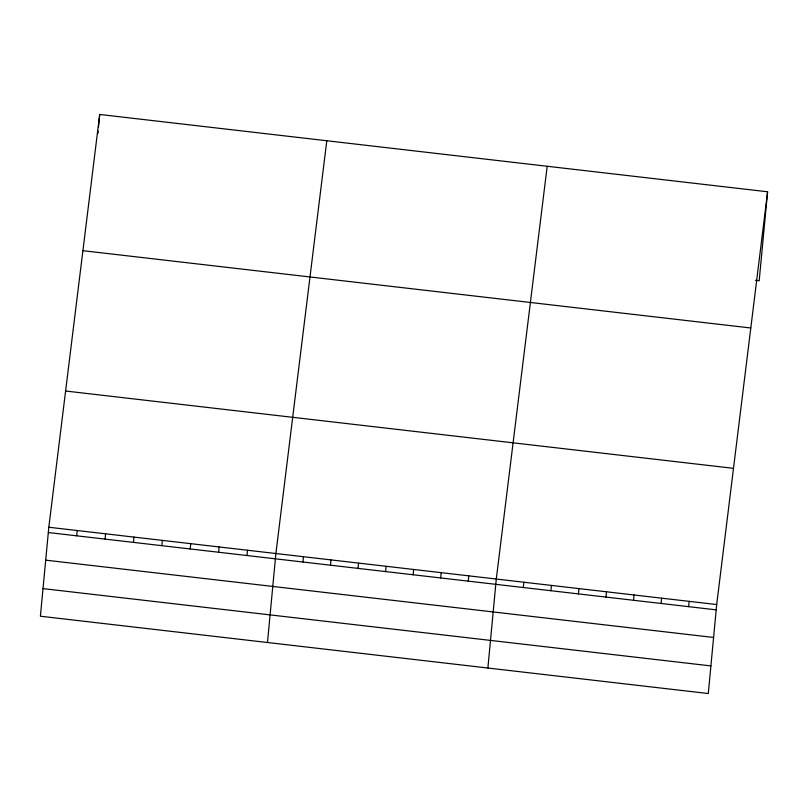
<?xml version="1.0" encoding="UTF-8"?>
<svg xmlns="http://www.w3.org/2000/svg" width="808" height="808" viewBox="0 0 808 808"><rect width="100%" height="100%" fill="white"/><g stroke="black" fill="none" stroke-linecap="round" stroke-linejoin="round"><path stroke-width="1.21" d="M48.813 527.24L40.4 616.221L708.293 693.537L716.696 604.546L767.6 191.779L99.707 114.463L48.813 527.24L716.696 604.546M97.909 133.572L98.142 131.058M98.495 127.29L99.707 114.463M76.699 535.825L77.194 530.523M105.08 539.108L105.585 533.815M133.472 542.39L133.966 537.098M161.852 545.673L162.357 540.38M190.233 548.965L190.738 543.673M218.625 552.248L219.119 546.955M247.006 555.53L247.511 550.238M267.478 642.511L275.892 553.53L326.796 140.754M302.939 562.004L303.444 556.712M330.492 565.196L330.997 559.904M358.045 568.388L358.54 563.095M385.598 571.579L386.093 566.287M413.141 574.761L413.646 569.468M440.693 577.952L441.198 572.66M468.246 581.144L468.751 575.851M487.881 668.024L496.294 579.033L547.198 166.266M523.352 587.517L523.847 582.225M550.894 590.709L551.399 585.416M578.447 593.9L578.952 588.608M606 597.092L606.495 591.789M633.553 600.273L634.048 594.981M661.096 603.465L661.601 598.173M688.648 606.656L689.153 601.364M767.6 191.779L759.187 280.76L755.43 280.326M82.911 250.682L750.804 327.987M65.61 391.022L733.492 468.337M48.308 532.533L716.201 609.848M45.703 560.156L713.585 637.462M43.006 588.608L710.899 665.913"/></g></svg>
